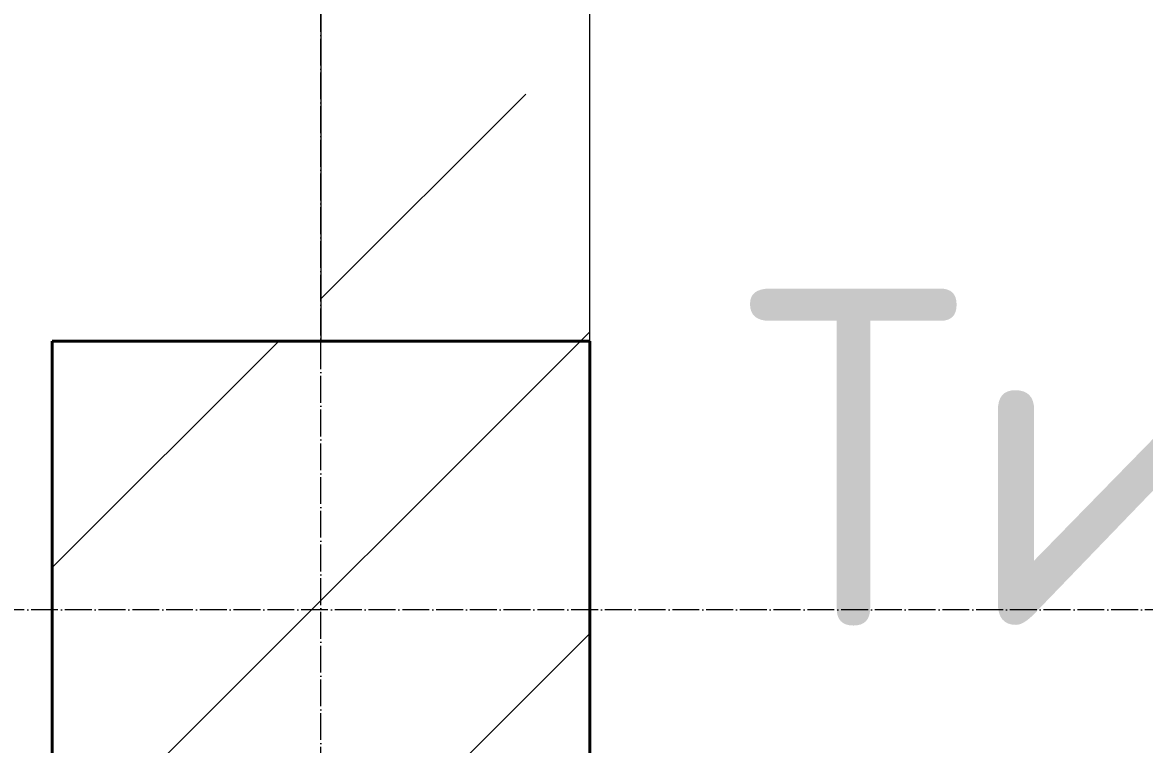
# Model space of a CAD drawing. Header units: millimetres. Extents: x -60946 to 138510, y -262288 to 24501.
# Drawn here: x 8587 to 9422, y -247009 to -246472 of the extents above; entities that cross this region are included whole.
import ezdxf

# ---------------------------------------------------------------- set-up
doc = ezdxf.new("R2010")
doc.units = ezdxf.units.MM
doc.linetypes.add('ADSK_Линия сетки', pattern=[25, 20, -2.5, 0, -2.5])
for name, color, linetype, lineweight in [('2)Тип-6', 7, 'Continuous', 60), ('Несущие колонны', 7, 'Continuous', 18), ('Оси', 7, 'Continuous', 9), ('Стены наружные', 7, 'Continuous', 18), ('Стены несущие', 7, 'Continuous', 30), ('Стены штриховка', 7, 'Continuous', 9)]:
    doc.layers.add(name, color=color, linetype=linetype, lineweight=lineweight)
doc.styles.add('GOST Common_4', font='', dxfattribs={"height": 250})
doc.styles.get('GOST Common_4').set_extended_font_data('GOST Common')

# ---------------------------------------------------------------- blocks, each defined once
blk = doc.blocks.new('ADSK_КолоннаЖБ_Прямоугольная - 400x400 мм-1807143-Маркировочный 5-й')
at = {"layer": 'Несущие колонны', "lineweight": 40}
for p, q in [((-200, 200), (200, 200)), ((-200, -200), (-200, 200)), ((200, 200), (200, -200)), ((200, -200), (-200, -200))]:
    blk.add_line(p, q, dxfattribs=at)

msp = doc.modelspace()

# ---------------------------------------------------------------- hatches: boundary and pattern name
at = {"layer": 'Несущие колонны', "lineweight": 9}
h = msp.add_hatch(dxfattribs=at)
h.set_pattern_fill('FP_1', color=256, style=0, pattern_type=2)
h.set_pattern_definition([(45, (9.36, -250313.7), (-224.506, 224.506), []), (45, (233.87, -250313.7), (-224.506, 224.506), [396.875, -79.375, 3.353, -76.022])])
h.paths.add_polyline_path([(9009.3615, -247108.7359), (9009.3615, -246708.7359), (8609.3615, -246708.7359), (8609.3615, -247108.7359), (8809.3615, -247108.7359)])
at = {"layer": 'Стены наружные', "lineweight": 9}
h = msp.add_hatch(dxfattribs=at)
h.set_pattern_fill('FP_2', color=256, style=0, pattern_type=2)
h.set_pattern_definition([(45, (9.36, -250313.7), (84.1895, 308.696), [396.875, -79.375, 3.353, -76.022])])
h.paths.add_polyline_path([(9009.3615, -247708.7359), (9009.3615, -247108.7359), (8809.3615, -247108.7359), (8809.3615, -247708.7359), (8929.3615, -247708.7359)])
h.paths.add_polyline_path([(8809.3615, -246708.7359), (9009.3615, -246708.7359), (9009.3615, -241108.7359), (8809.3615, -241108.7359), (8809.3615, -245947.2003)])
h.paths.add_polyline_path([(9009.3615, -240708.7359), (9009.3615, -239308.7359), (8809.3615, -239308.7359), (8809.3615, -240708.7359)])

# ---------------------------------------------------------------- linework, layer by layer
at = {"layer": 'Несущие колонны', "lineweight": 9}
for p, q in [((8809.3615, -246708.7359), (8609.3615, -246708.7359)), ((8609.3615, -247108.7359), (8609.3615, -246708.7359)), ((9009.3615, -246708.7359), (8809.3615, -246708.7359)), ((9009.3615, -246708.7359), (9009.3615, -247108.7359))]:
    msp.add_line(p, q, dxfattribs=at)
at = {"layer": 'Оси', "color": 253, "linetype": 'ADSK_Линия сетки', "lineweight": 5, "true_color": 0xaaaaaa}
for p, q in [((8809.3615, -261287.5872), (8809.3615, -240286.2598)), ((62528.5982, -246908.7359), (-25230.7352, -246908.7359))]:
    msp.add_line(p, q, dxfattribs=at)
at = {"layer": 'Стены несущие', "lineweight": 9}
for p, q in [((8809.3615, -241108.7359), (8809.3615, -246708.7359)), ((9009.3615, -246708.7359), (9009.3615, -241108.7359))]:
    msp.add_line(p, q, dxfattribs=at)
at = {"layer": 'Стены штриховка', "lineweight": 9}
msp.add_line((8809.3615, -246708.7359), (9009.3615, -246708.7359), dxfattribs=at)

# ---------------------------------------------------------------- block references
at = {"layer": 'Несущие колонны', "lineweight": 40, "rotation": 89.9999999999999}
msp.add_blockref('ADSK_КолоннаЖБ_Прямоугольная - 400x400 мм-1807143-Маркировочный 5-й', (8809.3615, -246908.7359), dxfattribs=at)

# ---------------------------------------------------------------- texts
at = {"layer": '2)Тип-6', "color": 116, "lineweight": 30, "true_color": 0x008040, "insert": (9120.7741, -246670.5017), "char_height": 250, "width": 673.4175, "attachment_point": 1, "style": 'GOST Common_4'}
msp.add_mtext('Тип-6', dxfattribs=at)

doc.saveas('drawing.dxf')
